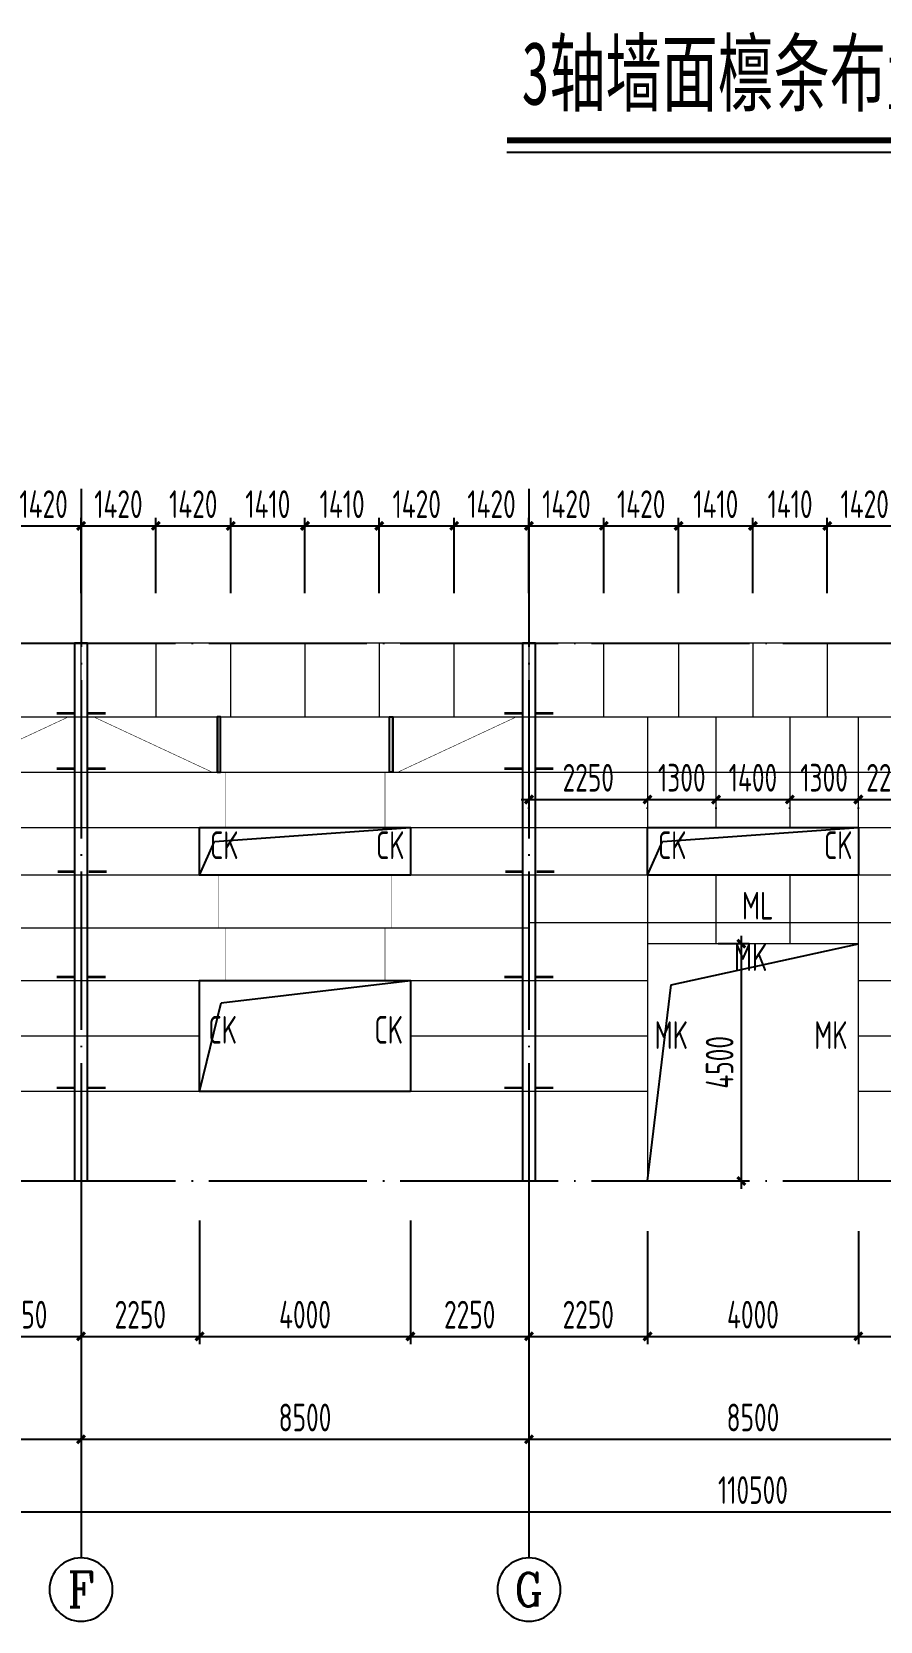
# Model space of a CAD drawing. Extents: x 753177 to 2169292, y -530934 to -273477.
# Drawn here: x 1752060 to 1768160, y -467485 to -437346 of the extents above; entities that cross this region are included whole.
import ezdxf
from ezdxf.enums import TextEntityAlignment as Align

# ---------------------------------------------------------------- set-up
doc = ezdxf.new("R2010")
doc.units = 0
doc.header["$LTSCALE"] = 1500
doc.header["$MEASUREMENT"] = 0
doc.linetypes.add('DOTE', pattern=[2.42, 2, -0.2, 0.02, -0.2])
doc.layers.get('Defpoints').update_dxf_attribs({"color": 252})
for name, color, linetype in [('AXIS', 3, 'Continuous'), ('AXIS_TEXT', 7, 'Continuous'), ('BOLT', 252, 'Continuous'), ('DIM', 3, 'Continuous'), ('NUM', 7, 'Continuous'), ('TEXT', 7, 'Continuous'), ('THIN', 7, 'Continuous'), ('WINDOW', 4, 'Continuous')]:
    doc.layers.add(name, color=color, linetype=linetype)
doc.styles.add('_TCH_AXIS', font='COMPLEX', dxfattribs={"bigfont": 'GBCBIG'})
doc.styles.add('COMPLEX', font='COMPLEX')
doc.styles.add('TSSD_Dimension', font='Tssdeng.shx', dxfattribs={"width": 0.7, "bigfont": 'hztxt.shx'})
doc.styles.add('TSSD_Label', font='Tssdeng.shx', dxfattribs={"width": 0.7, "bigfont": 'hztxt.shx'})
doc.styles.add('图名', font='simhei.ttf', dxfattribs={"width": 0.7, "height": 600})
doc.dimstyles.new('TSSD_150_150', dxfattribs={"dimtxt": 525, "dimasz": 150, "dimexe": 150, "dimexo": 375, "dimgap": 150, "dimtad": 1, "dimdec": 0, "dimzin": 0, "dimdsep": 46, "dimtxsty": 'TSSD_Dimension', "dimblk": 'ARCHTICK', "dimblk1": 'ARCHTICK', "dimblk2": 'ARCHTICK', "dimcen": 0, "dimdle": 150, "dimclrt": 7, "dimadec": 0, "dimazin": 0, "dimtfac": 1, "dimtdec": 0, "dimtix": 1, "dimtmove": 2, "dimatfit": 3, "dimfxl": 0, "dimtolj": 1, "dimtzin": 0, "dimarcsym": 0})

# ---------------------------------------------------------------- blocks, each defined once
blk = doc.blocks.new('_ArchTick')
at = {"color": 0, "linetype": 'ByBlock', "const_width": 0.4}
blk.add_lwpolyline([(-0.5, -0.5), (0.5, 0.5)], dxfattribs=at)
blk = doc.blocks.new('*D1136')
at = {"layer": 'AXIS', "color": 0, "lineweight": -2, "transparency": 16777216}
for p, q in [((1744495, -460660), (1744495, -464185)), ((1752995, -460660), (1752995, -464185)), ((1744345, -464035), (1753145, -464035))]:
    blk.add_line(p, q, dxfattribs=at)
at = {"layer": 'Defpoints', "color": 0, "transparency": 16777216}
for p in [(1744495, -460285), (1752995, -460285), (1752995, -464035)]:
    blk.add_point(p, dxfattribs=at)
at = {"layer": 'AXIS', "color": 0, "lineweight": -2, "transparency": 16777216, "xscale": 150, "yscale": 150, "zscale": 150, "rotation": 180}
blk.add_blockref('_ArchTick', (1744495, -464035), dxfattribs=at)
at = {"layer": 'AXIS', "color": 0, "lineweight": -2, "transparency": 16777216, "xscale": 150, "yscale": 150, "zscale": 150}
blk.add_blockref('_ArchTick', (1752995, -464035), dxfattribs=at)
at = {"layer": 'AXIS', "color": 7, "transparency": 16777216, "insert": (1748745, -463622), "char_height": 525, "attachment_point": 5, "style": 'TSSD_Dimension'}
blk.add_mtext('\\A1;8500', dxfattribs=at)
blk = doc.blocks.new('*D1137')
at = {"layer": 'AXIS', "color": 0, "lineweight": -2, "transparency": 16777216}
for p, q in [((1752995, -460660), (1752995, -464185)), ((1761495, -460660), (1761495, -464185)), ((1752845, -464035), (1761645, -464035))]:
    blk.add_line(p, q, dxfattribs=at)
at = {"layer": 'Defpoints', "color": 0, "transparency": 16777216}
for p in [(1752995, -460285), (1761495, -460285), (1761495, -464035)]:
    blk.add_point(p, dxfattribs=at)
at = {"layer": 'AXIS', "color": 0, "lineweight": -2, "transparency": 16777216, "xscale": 150, "yscale": 150, "zscale": 150, "rotation": 180}
blk.add_blockref('_ArchTick', (1752995, -464035), dxfattribs=at)
at = {"layer": 'AXIS', "color": 0, "lineweight": -2, "transparency": 16777216, "xscale": 150, "yscale": 150, "zscale": 150}
blk.add_blockref('_ArchTick', (1761495, -464035), dxfattribs=at)
at = {"layer": 'AXIS', "color": 7, "transparency": 16777216, "insert": (1757245, -463622), "char_height": 525, "attachment_point": 5, "style": 'TSSD_Dimension'}
blk.add_mtext('\\A1;8500', dxfattribs=at)
blk = doc.blocks.new('*D1138')
at = {"layer": 'AXIS', "color": 0, "lineweight": -2, "transparency": 16777216}
for p, q in [((1761495, -460660), (1761495, -464185)), ((1769995, -460660), (1769995, -464185)), ((1761345, -464035), (1770145, -464035))]:
    blk.add_line(p, q, dxfattribs=at)
at = {"layer": 'Defpoints', "color": 0, "transparency": 16777216}
for p in [(1761495, -460285), (1769995, -460285), (1769995, -464035)]:
    blk.add_point(p, dxfattribs=at)
at = {"layer": 'AXIS', "color": 0, "lineweight": -2, "transparency": 16777216, "xscale": 150, "yscale": 150, "zscale": 150, "rotation": 180}
blk.add_blockref('_ArchTick', (1761495, -464035), dxfattribs=at)
at = {"layer": 'AXIS', "color": 0, "lineweight": -2, "transparency": 16777216, "xscale": 150, "yscale": 150, "zscale": 150}
blk.add_blockref('_ArchTick', (1769995, -464035), dxfattribs=at)
at = {"layer": 'AXIS', "color": 7, "transparency": 16777216, "insert": (1765745, -463622), "char_height": 525, "attachment_point": 5, "style": 'TSSD_Dimension'}
blk.add_mtext('\\A1;8500', dxfattribs=at)
blk = doc.blocks.new('_AXISO')
blk.add_circle((0, 0), 0.5)
at = {"layer": 'AXIS_TEXT', "style": 'COMPLEX', "width": 1.041667}
blk.add_attdef('A', text='', height=0.56, dxfattribs=at).set_placement((-0.25, -0.28), (0.25, -0.28), align=Align.FIT)
blk = doc.blocks.new('*D1145')
at = {"layer": 'Defpoints', "color": 0, "transparency": 16777216}
for p in [(1710495, -459137), (1820995, -459137), (1820995, -465410)]:
    blk.add_point(p, dxfattribs=at)
at = {"layer": 'DIM', "color": 0, "lineweight": -2, "transparency": 16777216}
for p, q in [((1710495, -459512), (1710495, -465560)), ((1820995, -459512), (1820995, -465560)), ((1710345, -465410), (1821145, -465410))]:
    blk.add_line(p, q, dxfattribs=at)
at = {"layer": 'DIM', "color": 0, "lineweight": -2, "transparency": 16777216, "xscale": 150, "yscale": 150, "zscale": 150, "rotation": 180}
blk.add_blockref('_ArchTick', (1710495, -465410), dxfattribs=at)
at = {"layer": 'DIM', "color": 0, "lineweight": -2, "transparency": 16777216, "xscale": 150, "yscale": 150, "zscale": 150}
blk.add_blockref('_ArchTick', (1820995, -465410), dxfattribs=at)
at = {"layer": 'DIM', "color": 7, "transparency": 16777216, "insert": (1765745, -464998), "char_height": 525, "attachment_point": 5, "style": 'TSSD_Dimension'}
blk.add_mtext('\\A1;110500', dxfattribs=at)
blk = doc.blocks.new('*D1073')
at = {"layer": 'Defpoints', "color": 0, "transparency": 16777216}
for p in [(1750745, -459512), (1752995, -459512), (1752995, -462084)]:
    blk.add_point(p, dxfattribs=at)
at = {"layer": 'DIM', "color": 0, "lineweight": -2, "transparency": 16777216}
for p, q in [((1750745, -459887), (1750745, -462234)), ((1752995, -459887), (1752995, -462234)), ((1750595, -462084), (1753145, -462084))]:
    blk.add_line(p, q, dxfattribs=at)
at = {"layer": 'DIM', "color": 0, "lineweight": -2, "transparency": 16777216, "xscale": 150, "yscale": 150, "zscale": 150, "rotation": 180}
blk.add_blockref('_ArchTick', (1750745, -462084), dxfattribs=at)
at = {"layer": 'DIM', "color": 0, "lineweight": -2, "transparency": 16777216, "xscale": 150, "yscale": 150, "zscale": 150}
blk.add_blockref('_ArchTick', (1752995, -462084), dxfattribs=at)
at = {"layer": 'DIM', "color": 7, "transparency": 16777216, "insert": (1751870, -461672), "char_height": 525, "attachment_point": 5, "style": 'TSSD_Dimension'}
blk.add_mtext('\\A1;2250', dxfattribs=at)
blk = doc.blocks.new('*D1147')
at = {"layer": 'Defpoints', "color": 0, "transparency": 16777216}
for p in [(1752995, -459512), (1755245, -459512), (1755245, -462084)]:
    blk.add_point(p, dxfattribs=at)
at = {"layer": 'DIM', "color": 0, "lineweight": -2, "transparency": 16777216}
for p, q in [((1752995, -459887), (1752995, -462234)), ((1755245, -459887), (1755245, -462234)), ((1752845, -462084), (1755395, -462084))]:
    blk.add_line(p, q, dxfattribs=at)
at = {"layer": 'DIM', "color": 0, "lineweight": -2, "transparency": 16777216, "xscale": 150, "yscale": 150, "zscale": 150, "rotation": 180}
blk.add_blockref('_ArchTick', (1752995, -462084), dxfattribs=at)
at = {"layer": 'DIM', "color": 0, "lineweight": -2, "transparency": 16777216, "xscale": 150, "yscale": 150, "zscale": 150}
blk.add_blockref('_ArchTick', (1755245, -462084), dxfattribs=at)
at = {"layer": 'DIM', "color": 7, "transparency": 16777216, "insert": (1754120, -461672), "char_height": 525, "attachment_point": 5, "style": 'TSSD_Dimension'}
blk.add_mtext('\\A1;2250', dxfattribs=at)
blk = doc.blocks.new('*D1148')
at = {"layer": 'Defpoints', "color": 0, "transparency": 16777216}
for p in [(1755245, -459512), (1759245, -459512), (1759245, -462084)]:
    blk.add_point(p, dxfattribs=at)
at = {"layer": 'DIM', "color": 0, "lineweight": -2, "transparency": 16777216}
for p, q in [((1755245, -459887), (1755245, -462234)), ((1759245, -459887), (1759245, -462234)), ((1755095, -462084), (1759395, -462084))]:
    blk.add_line(p, q, dxfattribs=at)
at = {"layer": 'DIM', "color": 0, "lineweight": -2, "transparency": 16777216, "xscale": 150, "yscale": 150, "zscale": 150, "rotation": 180}
blk.add_blockref('_ArchTick', (1755245, -462084), dxfattribs=at)
at = {"layer": 'DIM', "color": 0, "lineweight": -2, "transparency": 16777216, "xscale": 150, "yscale": 150, "zscale": 150}
blk.add_blockref('_ArchTick', (1759245, -462084), dxfattribs=at)
at = {"layer": 'DIM', "color": 7, "transparency": 16777216, "insert": (1757245, -461672), "char_height": 525, "attachment_point": 5, "style": 'TSSD_Dimension'}
blk.add_mtext('\\A1;4000', dxfattribs=at)
blk = doc.blocks.new('*D1149')
at = {"layer": 'Defpoints', "color": 0, "transparency": 16777216}
for p in [(1759245, -459512), (1761495, -459512), (1761495, -462084)]:
    blk.add_point(p, dxfattribs=at)
at = {"layer": 'DIM', "color": 0, "lineweight": -2, "transparency": 16777216}
for p, q in [((1759245, -459887), (1759245, -462234)), ((1761495, -459887), (1761495, -462234)), ((1759095, -462084), (1761645, -462084))]:
    blk.add_line(p, q, dxfattribs=at)
at = {"layer": 'DIM', "color": 0, "lineweight": -2, "transparency": 16777216, "xscale": 150, "yscale": 150, "zscale": 150, "rotation": 180}
blk.add_blockref('_ArchTick', (1759245, -462084), dxfattribs=at)
at = {"layer": 'DIM', "color": 0, "lineweight": -2, "transparency": 16777216, "xscale": 150, "yscale": 150, "zscale": 150}
blk.add_blockref('_ArchTick', (1761495, -462084), dxfattribs=at)
at = {"layer": 'DIM', "color": 7, "transparency": 16777216, "insert": (1760370, -461672), "char_height": 525, "attachment_point": 5, "style": 'TSSD_Dimension'}
blk.add_mtext('\\A1;2250', dxfattribs=at)
blk = doc.blocks.new('*D1122')
at = {"layer": 'Defpoints', "color": 0, "transparency": 16777216}
for p in [(1761495, -459716), (1763745, -459716), (1763745, -462084)]:
    blk.add_point(p, dxfattribs=at)
at = {"layer": 'DIM', "color": 0, "lineweight": -2, "transparency": 16777216}
for p, q in [((1761495, -460091), (1761495, -462234)), ((1763745, -460091), (1763745, -462234)), ((1761345, -462084), (1763895, -462084))]:
    blk.add_line(p, q, dxfattribs=at)
at = {"layer": 'DIM', "color": 0, "lineweight": -2, "transparency": 16777216, "xscale": 150, "yscale": 150, "zscale": 150, "rotation": 180}
blk.add_blockref('_ArchTick', (1761495, -462084), dxfattribs=at)
at = {"layer": 'DIM', "color": 0, "lineweight": -2, "transparency": 16777216, "xscale": 150, "yscale": 150, "zscale": 150}
blk.add_blockref('_ArchTick', (1763745, -462084), dxfattribs=at)
at = {"layer": 'DIM', "color": 7, "transparency": 16777216, "insert": (1762620, -461672), "char_height": 525, "attachment_point": 5, "style": 'TSSD_Dimension'}
blk.add_mtext('\\A1;2250', dxfattribs=at)
blk = doc.blocks.new('*D1123')
at = {"layer": 'Defpoints', "color": 0, "transparency": 16777216}
for p in [(1763745, -459716), (1767745, -459716), (1767745, -462084)]:
    blk.add_point(p, dxfattribs=at)
at = {"layer": 'DIM', "color": 0, "lineweight": -2, "transparency": 16777216}
for p, q in [((1763745, -460091), (1763745, -462234)), ((1767745, -460091), (1767745, -462234)), ((1763595, -462084), (1767895, -462084))]:
    blk.add_line(p, q, dxfattribs=at)
at = {"layer": 'DIM', "color": 0, "lineweight": -2, "transparency": 16777216, "xscale": 150, "yscale": 150, "zscale": 150, "rotation": 180}
blk.add_blockref('_ArchTick', (1763745, -462084), dxfattribs=at)
at = {"layer": 'DIM', "color": 0, "lineweight": -2, "transparency": 16777216, "xscale": 150, "yscale": 150, "zscale": 150}
blk.add_blockref('_ArchTick', (1767745, -462084), dxfattribs=at)
at = {"layer": 'DIM', "color": 7, "transparency": 16777216, "insert": (1765745, -461672), "char_height": 525, "attachment_point": 5, "style": 'TSSD_Dimension'}
blk.add_mtext('\\A1;4000', dxfattribs=at)
blk = doc.blocks.new('*D1124')
at = {"layer": 'Defpoints', "color": 0, "transparency": 16777216}
for p in [(1767745, -459716), (1769995, -459716), (1769995, -462084)]:
    blk.add_point(p, dxfattribs=at)
at = {"layer": 'DIM', "color": 0, "lineweight": -2, "transparency": 16777216}
for p, q in [((1767745, -460091), (1767745, -462234)), ((1769995, -460091), (1769995, -462234)), ((1767595, -462084), (1770145, -462084))]:
    blk.add_line(p, q, dxfattribs=at)
at = {"layer": 'DIM', "color": 0, "lineweight": -2, "transparency": 16777216, "xscale": 150, "yscale": 150, "zscale": 150, "rotation": 180}
blk.add_blockref('_ArchTick', (1767745, -462084), dxfattribs=at)
at = {"layer": 'DIM', "color": 0, "lineweight": -2, "transparency": 16777216, "xscale": 150, "yscale": 150, "zscale": 150}
blk.add_blockref('_ArchTick', (1769995, -462084), dxfattribs=at)
at = {"layer": 'DIM', "color": 7, "transparency": 16777216, "insert": (1768870, -461672), "char_height": 525, "attachment_point": 5, "style": 'TSSD_Dimension'}
blk.add_mtext('\\A1;2250', dxfattribs=at)
blk = doc.blocks.new('*D1115')
at = {"layer": 'Defpoints', "color": 0, "transparency": 16777216}
for p in [(1752995, -446715), (1751575, -448365), (1752995, -448365)]:
    blk.add_point(p, dxfattribs=at)
at = {"layer": 'DIM', "color": 0, "lineweight": -2, "transparency": 16777216}
for p, q in [((1751575, -447990), (1751575, -446565)), ((1752995, -447990), (1752995, -446565)), ((1751425, -446715), (1753145, -446715))]:
    blk.add_line(p, q, dxfattribs=at)
at = {"layer": 'DIM', "color": 0, "lineweight": -2, "transparency": 16777216, "xscale": 150, "yscale": 150, "zscale": 150, "rotation": 180}
blk.add_blockref('_ArchTick', (1751575, -446715), dxfattribs=at)
at = {"layer": 'DIM', "color": 0, "lineweight": -2, "transparency": 16777216, "xscale": 150, "yscale": 150, "zscale": 150}
blk.add_blockref('_ArchTick', (1752995, -446715), dxfattribs=at)
at = {"layer": 'DIM', "color": 7, "transparency": 16777216, "insert": (1752285, -446303), "char_height": 525, "attachment_point": 5, "style": 'TSSD_Dimension'}
blk.add_mtext('\\A1;1420', dxfattribs=at)
blk = doc.blocks.new('*D1116')
at = {"layer": 'Defpoints', "color": 0, "transparency": 16777216}
for p in [(1754415, -446715), (1752995, -448365), (1754415, -448365)]:
    blk.add_point(p, dxfattribs=at)
at = {"layer": 'DIM', "color": 0, "lineweight": -2, "transparency": 16777216}
for p, q in [((1752995, -447990), (1752995, -446565)), ((1754415, -447990), (1754415, -446565)), ((1752845, -446715), (1754565, -446715))]:
    blk.add_line(p, q, dxfattribs=at)
at = {"layer": 'DIM', "color": 0, "lineweight": -2, "transparency": 16777216, "xscale": 150, "yscale": 150, "zscale": 150, "rotation": 180}
blk.add_blockref('_ArchTick', (1752995, -446715), dxfattribs=at)
at = {"layer": 'DIM', "color": 0, "lineweight": -2, "transparency": 16777216, "xscale": 150, "yscale": 150, "zscale": 150}
blk.add_blockref('_ArchTick', (1754415, -446715), dxfattribs=at)
at = {"layer": 'DIM', "color": 7, "transparency": 16777216, "insert": (1753705, -446303), "char_height": 525, "attachment_point": 5, "style": 'TSSD_Dimension'}
blk.add_mtext('\\A1;1420', dxfattribs=at)
blk = doc.blocks.new('*D1117')
at = {"layer": 'Defpoints', "color": 0, "transparency": 16777216}
for p in [(1755835, -446715), (1754415, -448365), (1755835, -448365)]:
    blk.add_point(p, dxfattribs=at)
at = {"layer": 'DIM', "color": 0, "lineweight": -2, "transparency": 16777216}
for p, q in [((1754415, -447990), (1754415, -446565)), ((1755835, -447990), (1755835, -446565)), ((1754265, -446715), (1755985, -446715))]:
    blk.add_line(p, q, dxfattribs=at)
at = {"layer": 'DIM', "color": 0, "lineweight": -2, "transparency": 16777216, "xscale": 150, "yscale": 150, "zscale": 150, "rotation": 180}
blk.add_blockref('_ArchTick', (1754415, -446715), dxfattribs=at)
at = {"layer": 'DIM', "color": 0, "lineweight": -2, "transparency": 16777216, "xscale": 150, "yscale": 150, "zscale": 150}
blk.add_blockref('_ArchTick', (1755835, -446715), dxfattribs=at)
at = {"layer": 'DIM', "color": 7, "transparency": 16777216, "insert": (1755125, -446303), "char_height": 525, "attachment_point": 5, "style": 'TSSD_Dimension'}
blk.add_mtext('\\A1;1420', dxfattribs=at)
blk = doc.blocks.new('*D1118')
at = {"layer": 'Defpoints', "color": 0, "transparency": 16777216}
for p in [(1757245, -446715), (1755835, -448365), (1757245, -448365)]:
    blk.add_point(p, dxfattribs=at)
at = {"layer": 'DIM', "color": 0, "lineweight": -2, "transparency": 16777216}
for p, q in [((1755835, -447990), (1755835, -446565)), ((1757245, -447990), (1757245, -446565)), ((1755685, -446715), (1757395, -446715))]:
    blk.add_line(p, q, dxfattribs=at)
at = {"layer": 'DIM', "color": 0, "lineweight": -2, "transparency": 16777216, "xscale": 150, "yscale": 150, "zscale": 150, "rotation": 180}
blk.add_blockref('_ArchTick', (1755835, -446715), dxfattribs=at)
at = {"layer": 'DIM', "color": 0, "lineweight": -2, "transparency": 16777216, "xscale": 150, "yscale": 150, "zscale": 150}
blk.add_blockref('_ArchTick', (1757245, -446715), dxfattribs=at)
at = {"layer": 'DIM', "color": 7, "transparency": 16777216, "insert": (1756540, -446303), "char_height": 525, "attachment_point": 5, "style": 'TSSD_Dimension'}
blk.add_mtext('\\A1;1410', dxfattribs=at)
blk = doc.blocks.new('*D1119')
at = {"layer": 'Defpoints', "color": 0, "transparency": 16777216}
for p in [(1758655, -446715), (1757245, -448365), (1758655, -448365)]:
    blk.add_point(p, dxfattribs=at)
at = {"layer": 'DIM', "color": 0, "lineweight": -2, "transparency": 16777216}
for p, q in [((1757245, -447990), (1757245, -446565)), ((1758655, -447990), (1758655, -446565)), ((1757095, -446715), (1758805, -446715))]:
    blk.add_line(p, q, dxfattribs=at)
at = {"layer": 'DIM', "color": 0, "lineweight": -2, "transparency": 16777216, "xscale": 150, "yscale": 150, "zscale": 150, "rotation": 180}
blk.add_blockref('_ArchTick', (1757245, -446715), dxfattribs=at)
at = {"layer": 'DIM', "color": 0, "lineweight": -2, "transparency": 16777216, "xscale": 150, "yscale": 150, "zscale": 150}
blk.add_blockref('_ArchTick', (1758655, -446715), dxfattribs=at)
at = {"layer": 'DIM', "color": 7, "transparency": 16777216, "insert": (1757950, -446303), "char_height": 525, "attachment_point": 5, "style": 'TSSD_Dimension'}
blk.add_mtext('\\A1;1410', dxfattribs=at)
blk = doc.blocks.new('*D1120')
at = {"layer": 'Defpoints', "color": 0, "transparency": 16777216}
for p in [(1760075, -446715), (1758655, -448365), (1760075, -448365)]:
    blk.add_point(p, dxfattribs=at)
at = {"layer": 'DIM', "color": 0, "lineweight": -2, "transparency": 16777216}
for p, q in [((1758655, -447990), (1758655, -446565)), ((1760075, -447990), (1760075, -446565)), ((1758505, -446715), (1760225, -446715))]:
    blk.add_line(p, q, dxfattribs=at)
at = {"layer": 'DIM', "color": 0, "lineweight": -2, "transparency": 16777216, "xscale": 150, "yscale": 150, "zscale": 150, "rotation": 180}
blk.add_blockref('_ArchTick', (1758655, -446715), dxfattribs=at)
at = {"layer": 'DIM', "color": 0, "lineweight": -2, "transparency": 16777216, "xscale": 150, "yscale": 150, "zscale": 150}
blk.add_blockref('_ArchTick', (1760075, -446715), dxfattribs=at)
at = {"layer": 'DIM', "color": 7, "transparency": 16777216, "insert": (1759365, -446303), "char_height": 525, "attachment_point": 5, "style": 'TSSD_Dimension'}
blk.add_mtext('\\A1;1420', dxfattribs=at)
blk = doc.blocks.new('*D1121')
at = {"layer": 'Defpoints', "color": 0, "transparency": 16777216}
for p in [(1761495, -446715), (1760075, -448365), (1761495, -448365)]:
    blk.add_point(p, dxfattribs=at)
at = {"layer": 'DIM', "color": 0, "lineweight": -2, "transparency": 16777216}
for p, q in [((1760075, -447990), (1760075, -446565)), ((1761495, -447990), (1761495, -446565)), ((1759925, -446715), (1761645, -446715))]:
    blk.add_line(p, q, dxfattribs=at)
at = {"layer": 'DIM', "color": 0, "lineweight": -2, "transparency": 16777216, "xscale": 150, "yscale": 150, "zscale": 150, "rotation": 180}
blk.add_blockref('_ArchTick', (1760075, -446715), dxfattribs=at)
at = {"layer": 'DIM', "color": 0, "lineweight": -2, "transparency": 16777216, "xscale": 150, "yscale": 150, "zscale": 150}
blk.add_blockref('_ArchTick', (1761495, -446715), dxfattribs=at)
at = {"layer": 'DIM', "color": 7, "transparency": 16777216, "insert": (1760785, -446303), "char_height": 525, "attachment_point": 5, "style": 'TSSD_Dimension'}
blk.add_mtext('\\A1;1420', dxfattribs=at)
blk = doc.blocks.new('*D1005')
at = {"layer": 'Defpoints', "color": 0, "transparency": 16777216}
for p in [(1762915, -446715), (1761495, -448365), (1762915, -448365)]:
    blk.add_point(p, dxfattribs=at)
at = {"layer": 'DIM', "color": 0, "lineweight": -2, "transparency": 16777216}
for p, q in [((1761495, -447990), (1761495, -446565)), ((1762915, -447990), (1762915, -446565)), ((1761345, -446715), (1763065, -446715))]:
    blk.add_line(p, q, dxfattribs=at)
at = {"layer": 'DIM', "color": 0, "lineweight": -2, "transparency": 16777216, "xscale": 150, "yscale": 150, "zscale": 150, "rotation": 180}
blk.add_blockref('_ArchTick', (1761495, -446715), dxfattribs=at)
at = {"layer": 'DIM', "color": 0, "lineweight": -2, "transparency": 16777216, "xscale": 150, "yscale": 150, "zscale": 150}
blk.add_blockref('_ArchTick', (1762915, -446715), dxfattribs=at)
at = {"layer": 'DIM', "color": 7, "transparency": 16777216, "insert": (1762205, -446303), "char_height": 525, "attachment_point": 5, "style": 'TSSD_Dimension'}
blk.add_mtext('\\A1;1420', dxfattribs=at)
blk = doc.blocks.new('*D1006')
at = {"layer": 'Defpoints', "color": 0, "transparency": 16777216}
for p in [(1764335, -446715), (1762915, -448365), (1764335, -448365)]:
    blk.add_point(p, dxfattribs=at)
at = {"layer": 'DIM', "color": 0, "lineweight": -2, "transparency": 16777216}
for p, q in [((1762915, -447990), (1762915, -446565)), ((1764335, -447990), (1764335, -446565)), ((1762765, -446715), (1764485, -446715))]:
    blk.add_line(p, q, dxfattribs=at)
at = {"layer": 'DIM', "color": 0, "lineweight": -2, "transparency": 16777216, "xscale": 150, "yscale": 150, "zscale": 150, "rotation": 180}
blk.add_blockref('_ArchTick', (1762915, -446715), dxfattribs=at)
at = {"layer": 'DIM', "color": 0, "lineweight": -2, "transparency": 16777216, "xscale": 150, "yscale": 150, "zscale": 150}
blk.add_blockref('_ArchTick', (1764335, -446715), dxfattribs=at)
at = {"layer": 'DIM', "color": 7, "transparency": 16777216, "insert": (1763625, -446303), "char_height": 525, "attachment_point": 5, "style": 'TSSD_Dimension'}
blk.add_mtext('\\A1;1420', dxfattribs=at)
blk = doc.blocks.new('*D1007')
at = {"layer": 'Defpoints', "color": 0, "transparency": 16777216}
for p in [(1765745, -446715), (1764335, -448365), (1765745, -448365)]:
    blk.add_point(p, dxfattribs=at)
at = {"layer": 'DIM', "color": 0, "lineweight": -2, "transparency": 16777216}
for p, q in [((1764335, -447990), (1764335, -446565)), ((1765745, -447990), (1765745, -446565)), ((1764185, -446715), (1765895, -446715))]:
    blk.add_line(p, q, dxfattribs=at)
at = {"layer": 'DIM', "color": 0, "lineweight": -2, "transparency": 16777216, "xscale": 150, "yscale": 150, "zscale": 150, "rotation": 180}
blk.add_blockref('_ArchTick', (1764335, -446715), dxfattribs=at)
at = {"layer": 'DIM', "color": 0, "lineweight": -2, "transparency": 16777216, "xscale": 150, "yscale": 150, "zscale": 150}
blk.add_blockref('_ArchTick', (1765745, -446715), dxfattribs=at)
at = {"layer": 'DIM', "color": 7, "transparency": 16777216, "insert": (1765040, -446303), "char_height": 525, "attachment_point": 5, "style": 'TSSD_Dimension'}
blk.add_mtext('\\A1;1410', dxfattribs=at)
blk = doc.blocks.new('*D1008')
at = {"layer": 'Defpoints', "color": 0, "transparency": 16777216}
for p in [(1767155, -446715), (1765745, -448365), (1767155, -448365)]:
    blk.add_point(p, dxfattribs=at)
at = {"layer": 'DIM', "color": 0, "lineweight": -2, "transparency": 16777216}
for p, q in [((1765745, -447990), (1765745, -446565)), ((1767155, -447990), (1767155, -446565)), ((1765595, -446715), (1767305, -446715))]:
    blk.add_line(p, q, dxfattribs=at)
at = {"layer": 'DIM', "color": 0, "lineweight": -2, "transparency": 16777216, "xscale": 150, "yscale": 150, "zscale": 150, "rotation": 180}
blk.add_blockref('_ArchTick', (1765745, -446715), dxfattribs=at)
at = {"layer": 'DIM', "color": 0, "lineweight": -2, "transparency": 16777216, "xscale": 150, "yscale": 150, "zscale": 150}
blk.add_blockref('_ArchTick', (1767155, -446715), dxfattribs=at)
at = {"layer": 'DIM', "color": 7, "transparency": 16777216, "insert": (1766450, -446303), "char_height": 525, "attachment_point": 5, "style": 'TSSD_Dimension'}
blk.add_mtext('\\A1;1410', dxfattribs=at)
blk = doc.blocks.new('*D1009')
at = {"layer": 'Defpoints', "color": 0, "transparency": 16777216}
for p in [(1768575, -446715), (1767155, -448365), (1768575, -448365)]:
    blk.add_point(p, dxfattribs=at)
at = {"layer": 'DIM', "color": 0, "lineweight": -2, "transparency": 16777216}
for p, q in [((1767155, -447990), (1767155, -446565)), ((1768575, -447990), (1768575, -446565)), ((1767005, -446715), (1768725, -446715))]:
    blk.add_line(p, q, dxfattribs=at)
at = {"layer": 'DIM', "color": 0, "lineweight": -2, "transparency": 16777216, "xscale": 150, "yscale": 150, "zscale": 150, "rotation": 180}
blk.add_blockref('_ArchTick', (1767155, -446715), dxfattribs=at)
at = {"layer": 'DIM', "color": 0, "lineweight": -2, "transparency": 16777216, "xscale": 150, "yscale": 150, "zscale": 150}
blk.add_blockref('_ArchTick', (1768575, -446715), dxfattribs=at)
at = {"layer": 'DIM', "color": 7, "transparency": 16777216, "insert": (1767865, -446303), "char_height": 525, "attachment_point": 5, "style": 'TSSD_Dimension'}
blk.add_mtext('\\A1;1420', dxfattribs=at)
blk = doc.blocks.new('*D1052')
at = {"layer": 'Defpoints', "color": 0, "transparency": 16777216}
for p in [(1761495, -451707), (1763745, -451707), (1763745, -451904)]:
    blk.add_point(p, dxfattribs=at)
at = {"layer": 'DIM', "color": 0, "lineweight": -2, "transparency": 16777216}
for p, q in [((1761345, -451904), (1763895, -451904)), ((1761495, -452082), (1761495, -452054)), ((1763745, -452082), (1763745, -452054))]:
    blk.add_line(p, q, dxfattribs=at)
at = {"layer": 'DIM', "color": 0, "lineweight": -2, "transparency": 16777216, "xscale": 150, "yscale": 150, "zscale": 150, "rotation": 180}
blk.add_blockref('_ArchTick', (1761495, -451904), dxfattribs=at)
at = {"layer": 'DIM', "color": 0, "lineweight": -2, "transparency": 16777216, "xscale": 150, "yscale": 150, "zscale": 150}
blk.add_blockref('_ArchTick', (1763745, -451904), dxfattribs=at)
at = {"layer": 'DIM', "color": 7, "transparency": 16777216, "insert": (1762620, -451491), "char_height": 525, "attachment_point": 5, "style": 'TSSD_Dimension'}
blk.add_mtext('\\A1;2250', dxfattribs=at)
blk = doc.blocks.new('*D1053')
at = {"layer": 'Defpoints', "color": 0, "transparency": 16777216}
for p in [(1763745, -451707), (1765045, -451707), (1765045, -451904)]:
    blk.add_point(p, dxfattribs=at)
at = {"layer": 'DIM', "color": 0, "lineweight": -2, "transparency": 16777216}
for p, q in [((1763595, -451904), (1765195, -451904)), ((1763745, -452082), (1763745, -452054)), ((1765045, -452082), (1765045, -452054))]:
    blk.add_line(p, q, dxfattribs=at)
at = {"layer": 'DIM', "color": 0, "lineweight": -2, "transparency": 16777216, "xscale": 150, "yscale": 150, "zscale": 150, "rotation": 180}
blk.add_blockref('_ArchTick', (1763745, -451904), dxfattribs=at)
at = {"layer": 'DIM', "color": 0, "lineweight": -2, "transparency": 16777216, "xscale": 150, "yscale": 150, "zscale": 150}
blk.add_blockref('_ArchTick', (1765045, -451904), dxfattribs=at)
at = {"layer": 'DIM', "color": 7, "transparency": 16777216, "insert": (1764395, -451491), "char_height": 525, "attachment_point": 5, "style": 'TSSD_Dimension'}
blk.add_mtext('\\A1;1300', dxfattribs=at)
blk = doc.blocks.new('*D1054')
at = {"layer": 'Defpoints', "color": 0, "transparency": 16777216}
for p in [(1765045, -451707), (1766445, -451707), (1766445, -451904)]:
    blk.add_point(p, dxfattribs=at)
at = {"layer": 'DIM', "color": 0, "lineweight": -2, "transparency": 16777216}
for p, q in [((1764895, -451904), (1766595, -451904)), ((1765045, -452082), (1765045, -452054)), ((1766445, -452082), (1766445, -452054))]:
    blk.add_line(p, q, dxfattribs=at)
at = {"layer": 'DIM', "color": 0, "lineweight": -2, "transparency": 16777216, "xscale": 150, "yscale": 150, "zscale": 150, "rotation": 180}
blk.add_blockref('_ArchTick', (1765045, -451904), dxfattribs=at)
at = {"layer": 'DIM', "color": 0, "lineweight": -2, "transparency": 16777216, "xscale": 150, "yscale": 150, "zscale": 150}
blk.add_blockref('_ArchTick', (1766445, -451904), dxfattribs=at)
at = {"layer": 'DIM', "color": 7, "transparency": 16777216, "insert": (1765745, -451491), "char_height": 525, "attachment_point": 5, "style": 'TSSD_Dimension'}
blk.add_mtext('\\A1;1400', dxfattribs=at)
blk = doc.blocks.new('*D1055')
at = {"layer": 'Defpoints', "color": 0, "transparency": 16777216}
for p in [(1766445, -451707), (1767745, -451707), (1767745, -451904)]:
    blk.add_point(p, dxfattribs=at)
at = {"layer": 'DIM', "color": 0, "lineweight": -2, "transparency": 16777216}
for p, q in [((1766295, -451904), (1767895, -451904)), ((1766445, -452082), (1766445, -452054)), ((1767745, -452082), (1767745, -452054))]:
    blk.add_line(p, q, dxfattribs=at)
at = {"layer": 'DIM', "color": 0, "lineweight": -2, "transparency": 16777216, "xscale": 150, "yscale": 150, "zscale": 150, "rotation": 180}
blk.add_blockref('_ArchTick', (1766445, -451904), dxfattribs=at)
at = {"layer": 'DIM', "color": 0, "lineweight": -2, "transparency": 16777216, "xscale": 150, "yscale": 150, "zscale": 150}
blk.add_blockref('_ArchTick', (1767745, -451904), dxfattribs=at)
at = {"layer": 'DIM', "color": 7, "transparency": 16777216, "insert": (1767095, -451491), "char_height": 525, "attachment_point": 5, "style": 'TSSD_Dimension'}
blk.add_mtext('\\A1;1300', dxfattribs=at)
blk = doc.blocks.new('*D1056')
at = {"layer": 'Defpoints', "color": 0, "transparency": 16777216}
for p in [(1767745, -451707), (1769995, -451707), (1769995, -451904)]:
    blk.add_point(p, dxfattribs=at)
at = {"layer": 'DIM', "color": 0, "lineweight": -2, "transparency": 16777216}
for p, q in [((1767595, -451904), (1770145, -451904)), ((1767745, -452082), (1767745, -452054)), ((1769995, -452082), (1769995, -452054))]:
    blk.add_line(p, q, dxfattribs=at)
at = {"layer": 'DIM', "color": 0, "lineweight": -2, "transparency": 16777216, "xscale": 150, "yscale": 150, "zscale": 150, "rotation": 180}
blk.add_blockref('_ArchTick', (1767745, -451904), dxfattribs=at)
at = {"layer": 'DIM', "color": 0, "lineweight": -2, "transparency": 16777216, "xscale": 150, "yscale": 150, "zscale": 150}
blk.add_blockref('_ArchTick', (1769995, -451904), dxfattribs=at)
at = {"layer": 'DIM', "color": 7, "transparency": 16777216, "insert": (1768382, -451491), "char_height": 525, "attachment_point": 5, "style": 'TSSD_Dimension'}
blk.add_mtext('\\A1;2250', dxfattribs=at)
blk = doc.blocks.new('*D1062')
at = {"layer": 'Defpoints', "color": 0, "transparency": 16777216}
for p in [(1764713, -454637), (1765525, -454637), (1764713, -459137)]:
    blk.add_point(p, dxfattribs=at)
at = {"layer": 'DIM', "color": 0, "lineweight": -2, "transparency": 16777216}
for p, q in [((1765525, -459287), (1765525, -454487)), ((1765088, -454637), (1765675, -454637)), ((1765088, -459137), (1765675, -459137))]:
    blk.add_line(p, q, dxfattribs=at)
at = {"layer": 'DIM', "color": 0, "lineweight": -2, "transparency": 16777216, "xscale": 150, "yscale": 150, "zscale": 150}
for p, rotation in [((1765525, -454637), 90), ((1765525, -459137), 270)]:
    blk.add_blockref('_ArchTick', p, dxfattribs=dict(at, rotation=rotation))
at = {"layer": 'DIM', "color": 7, "transparency": 16777216, "insert": (1765113, -456887), "char_height": 525, "attachment_point": 5, "rotation": 90, "style": 'TSSD_Dimension'}
blk.add_mtext('\\A1;4500', dxfattribs=at)

msp = doc.modelspace()

# ---------------------------------------------------------------- linework, layer by layer
at = {"color": 2, "linetype": 'ByBlock'}
for points, const_width in [([(1710195.3, -448937.2), (1821295.3, -448937.2)], 25), ([(1710195.3, -450337.2), (1821295.3, -450337.2)], 25), ([(1752756.3, -450337.2), (1750501.3, -451387.2)], 10), ([(1753234.4, -450337.2), (1755489.4, -451387.2)], 10), ([(1755609.4, -450337.2), (1755609.4, -451387.2)], 10), ([(1758881.3, -450337.2), (1758881.3, -451387.2)], 10), ([(1761256.3, -450337.2), (1759001.3, -451387.2)], 10), ([(1733745.3, -451387.2), (1821295.3, -451387.2)], 25), ([(1744495.3, -451387.2), (1755245.3, -451387.2)], 25), ([(1752995.3, -451387.2), (1763745.3, -451387.2)], 25), ([(1755729.4, -451387.2), (1755729.4, -452437.2)], 10), ([(1758761.3, -451387.2), (1758761.3, -452437.2)], 10), ([(1710495.3, -452437.2), (1821295.3, -452437.2)], 25), ([(1710495.3, -453337.2), (1821295.3, -453337.2)], 25), ([(1755609.4, -453337.2), (1755609.4, -454337.2)], 10), ([(1758881.3, -453337.2), (1758881.3, -454337.2)], 10), ([(1744495.3, -454337.2), (1752995.3, -454337.2)], 25), ([(1752995.3, -454337.2), (1761495.3, -454337.2)], 25), ([(1755729.4, -454337.2), (1755729.4, -455337.2)], 10), ([(1758761.3, -454337.2), (1758761.3, -455337.2)], 10), ([(1733745.3, -455337.2), (1763745.3, -455337.2)], 25), ([(1767745.3, -455337.2), (1780745.3, -455337.2)], 25), ([(1750745.3, -456387.2), (1755245.3, -456387.2)], 25), ([(1759245.3, -456387.2), (1763745.3, -456387.2)], 25), ([(1767745.3, -456387.2), (1772245.3, -456387.2)], 25), ([(1733745.3, -457437.2), (1763745.3, -457437.2)], 25), ([(1767745.3, -457437.2), (1780745.3, -457437.2)], 25)]:
    msp.add_lwpolyline(points, dxfattribs=dict(at, const_width=const_width))
at = {"color": 4, "linetype": 'ByBlock'}
for points in [[(1753120.3, -448937.2), (1752870.3, -448937.2), (1752870.3, -459137.2), (1753120.3, -459137.2)], [(1761620.3, -448937.2), (1761370.3, -448937.2), (1761370.3, -459137.2), (1761620.3, -459137.2)]]:
    msp.add_lwpolyline(points, close=True, dxfattribs=at)
at = {"color": 2, "linetype": 'ByBlock'}
for points in [[(1755639.4, -451387.2), (1755639.4, -450337.2), (1755579.4, -450337.2), (1755579.4, -451387.2)], [(1758851.3, -451387.2), (1758851.3, -450337.2), (1758911.3, -450337.2), (1758911.3, -451387.2)]]:
    msp.add_lwpolyline(points, close=True, dxfattribs=at)
at = {"layer": 'AXIS', "color": 252, "linetype": 'DOTE'}
for p, q in [((1752995.3, -446011.3), (1752995.3, -460284.8)), ((1761495.3, -446011.3), (1761495.3, -460284.8))]:
    msp.add_line(p, q, dxfattribs=at)
at = {"layer": 'AXIS', "color": 253, "linetype": 'DOTE'}
for p, q in [((1708230.6, -448937.2), (1821802.2, -448937.2)), ((1708230.6, -459137.2), (1821802.2, -459137.2))]:
    msp.add_line(p, q, dxfattribs=at)
at = {"layer": 'AXIS'}
for p, q in [((1752995.3, -460284.8), (1752995.3, -466284.8)), ((1761495.3, -460284.8), (1761495.3, -466284.8))]:
    msp.add_line(p, q, dxfattribs=at)
at = {"layer": 'BOLT', "color": 2}
for p, q in [((1755527.6, -452698.4), (1759245.3, -452437.2)), ((1764027.6, -452698.4), (1767745.3, -452437.2)), ((1755245.3, -453337.2), (1755527.6, -452698.4)), ((1763745.3, -453337.2), (1764027.6, -452698.4)), ((1755652.3, -455760.9), (1759245.3, -455337.2)), ((1755245.3, -457437.2), (1755652.3, -455760.9))]:
    msp.add_line(p, q, dxfattribs=at)
at = {"layer": 'BOLT'}
for p, q in [((1764194.6, -455416.7), (1767745.3, -454637.2)), ((1763745.3, -459137.2), (1764194.6, -455416.7))]:
    msp.add_line(p, q, dxfattribs=at)
at = {"layer": 'BOLT', "color": 2, "const_width": 25}
for points in [[(1752995.3, -450337.2), (1752995.3, -448937.2)], [(1752995.3, -450337.2), (1752995.3, -448937.2)], [(1754415.3, -450337.2), (1754415.3, -448937.2)], [(1755835.3, -450337.2), (1755835.3, -448937.2)], [(1757245.3, -450337.2), (1757245.3, -448937.2)], [(1758655.3, -450337.2), (1758655.3, -448937.2)], [(1760075.3, -450337.2), (1760075.3, -448937.2)], [(1761495.3, -450337.2), (1761495.3, -448937.2)], [(1762915.3, -450337.2), (1762915.3, -448937.2)], [(1764335.3, -450337.2), (1764335.3, -448937.2)], [(1765745.3, -450337.2), (1765745.3, -448937.2)], [(1767155.3, -450337.2), (1767155.3, -448937.2)], [(1763745.3, -459137.2), (1763745.3, -450337.2)], [(1765045.3, -452437.2), (1765045.3, -450337.2)], [(1766445.3, -452437.2), (1766445.3, -450337.2)], [(1767745.3, -459137.2), (1767745.3, -450337.2)], [(1765045.3, -454637.2), (1765045.3, -453337.2)], [(1766445.3, -454637.2), (1766445.3, -453337.2)], [(1761495.3, -454237.2), (1769995.3, -454237.2)], [(1763745.3, -454637.2), (1767745.3, -454637.2)]]:
    msp.add_lwpolyline(points, dxfattribs=at)
at = {"layer": 'BOLT', "color": 2}
for points in [[(1755245.3, -452437.2), (1759245.3, -452437.2), (1759245.3, -453337.2), (1755245.3, -453337.2)], [(1763745.3, -452437.2), (1767745.3, -452437.2), (1767745.3, -453337.2), (1763745.3, -453337.2)], [(1759245.3, -457437.2), (1755245.3, -457437.2), (1755245.3, -455337.2), (1759245.3, -455337.2)]]:
    msp.add_lwpolyline(points, close=True, dxfattribs=at)
at = {"layer": 'NUM', "const_width": 112.5}
msp.add_lwpolyline([(1761077.5, -439406.3), (1772725, -439406.3)], dxfattribs=at)
at = {"layer": 'NUM'}
msp.add_lwpolyline([(1761077.5, -439631.3), (1772725, -439631.3)], dxfattribs=at)
at = {"layer": 'WINDOW', "linetype": 'ByBlock', "const_width": 50}
for points in [[(1752530, -450271), (1752869.8, -450271)], [(1753119.8, -450270.9), (1753459.7, -450270.9)], [(1761030, -450271), (1761369.8, -450271)], [(1761619.8, -450270.9), (1761959.7, -450270.9)], [(1752530, -451321), (1752869.8, -451321)], [(1753119.8, -451320.9), (1753459.7, -451320.9)], [(1761030, -451321), (1761369.8, -451321)], [(1761619.8, -451320.9), (1761959.7, -451320.9)], [(1752549, -453271), (1752888.8, -453271)], [(1753138.8, -453270.9), (1753478.6, -453270.9)], [(1761049, -453271), (1761388.8, -453271)], [(1761638.8, -453270.9), (1761978.6, -453270.9)], [(1752530, -455271), (1752869.8, -455271)], [(1753119.8, -455270.9), (1753459.7, -455270.9)], [(1761030, -455271), (1761369.8, -455271)], [(1761619.8, -455270.9), (1761959.7, -455270.9)], [(1752530, -457371), (1752869.8, -457371)], [(1753119.8, -457370.9), (1753459.7, -457370.9)], [(1761030, -457371), (1761369.8, -457371)], [(1761619.8, -457370.9), (1761959.7, -457370.9)]]:
    msp.add_lwpolyline(points, dxfattribs=at)

# ---------------------------------------------------------------- block references
at = {"layer": 'AXIS'}
ref = msp.add_blockref('_AXISO', (1752995.3, -466884.8), dxfattribs=dict(at, xscale=-1200, yscale=1200, zscale=1200))
ref.add_attrib('A', 'F', dxfattribs={"layer": 'AXIS_TEXT', "height": 668.2, "style": '_TCH_AXIS'}).set_placement((1752740.8, -467218.9), (1753249.9, -467218.9), align=Align.FIT)
ref = msp.add_blockref('_AXISO', (1761495.3, -466884.8), dxfattribs=dict(at, xscale=-1200, yscale=1200, zscale=1200))
ref.add_attrib('A', 'G', dxfattribs={"layer": 'AXIS_TEXT', "height": 637.8, "style": '_TCH_AXIS'}).set_placement((1761222, -467203.7), (1761768.7, -467203.7), align=Align.FIT)

# ---------------------------------------------------------------- texts
at = {"layer": 'TEXT', "style": '图名', "width": 0.65}
msp.add_text('3轴墙面檩条布置图', height=1200, dxfattribs=at).set_placement((1761354.1, -439088.9), align=Align.BOTTOM_LEFT)
at = {"layer": 'THIN', "style": 'TSSD_Label', "width": 0.7}
for s, p in [('CK', (1755984, -453191.1)), ('CK', (1759133.4, -453191.1)), ('CK', (1764484, -453191.1)), ('CK', (1767633.4, -453191.1)), ('ML', (1766132, -454337.2)), ('MK', (1766017, -455313.5)), ('CK', (1755954, -456691.1)), ('CK', (1759103.4, -456691.1)), ('MK', (1764511.2, -456791.1)), ('MK', (1767539.9, -456791.1))]:
    msp.add_text(s, height=525, dxfattribs=at).set_placement(p, align=Align.BOTTOM_RIGHT)

# ---------------------------------------------------------------- dimensions: what is measured, and where the dimension line sits
at = {"layer": 'AXIS'}
for p1, p2, picture, middle in [((1744495.3, -460284.8), (1752995.3, -460284.8), '*D1136', (1748745.3, -463622.3)), ((1752995.3, -460284.8), (1761495.3, -460284.8), '*D1137', (1757245.3, -463622.3)), ((1761495.3, -460284.8), (1769995.3, -460284.8), '*D1138', (1765745.3, -463622.3))]:
    dim = msp.add_aligned_dim(p1=p1, p2=p2, distance=-3750, dimstyle='TSSD_150_150', dxfattribs=at)
    dim.commit()
    dim.dimension.update_dxf_attribs({"geometry": picture, "text_midpoint": middle})
at = {"layer": 'DIM'}
for base, p1, p2, picture, middle in [((1752995.3, -446715.4), (1751575.3, -448364.6), (1752995.3, -448364.6), '*D1115', (1752285.3, -446302.9)), ((1754415.3, -446715.4), (1752995.3, -448364.6), (1754415.3, -448364.6), '*D1116', (1753705.3, -446302.9)), ((1755835.3, -446715.4), (1754415.3, -448364.6), (1755835.3, -448364.6), '*D1117', (1755125.3, -446302.9)), ((1757245.3, -446715.4), (1755835.3, -448364.6), (1757245.3, -448364.6), '*D1118', (1756540.3, -446302.9)), ((1758655.3, -446715.4), (1757245.3, -448364.6), (1758655.3, -448364.6), '*D1119', (1757950.3, -446302.9)), ((1760075.3, -446715.4), (1758655.3, -448364.6), (1760075.3, -448364.6), '*D1120', (1759365.3, -446302.9)), ((1761495.3, -446715.4), (1760075.3, -448364.6), (1761495.3, -448364.6), '*D1121', (1760785.3, -446302.9)), ((1762915.3, -446715.4), (1761495.3, -448364.6), (1762915.3, -448364.6), '*D1005', (1762205.3, -446302.9)), ((1764335.3, -446715.4), (1762915.3, -448364.6), (1764335.3, -448364.6), '*D1006', (1763625.3, -446302.9)), ((1765745.3, -446715.4), (1764335.3, -448364.6), (1765745.3, -448364.6), '*D1007', (1765040.3, -446302.9)), ((1767155.3, -446715.4), (1765745.3, -448364.6), (1767155.3, -448364.6), '*D1008', (1766450.3, -446302.9)), ((1768575.3, -446715.4), (1767155.3, -448364.6), (1768575.3, -448364.6), '*D1009', (1767865.3, -446302.9)), ((1763745.3, -451903.6), (1761495.3, -451706.6), (1763745.3, -451706.6), '*D1052', (1762620.3, -451491.1)), ((1765045.3, -451903.6), (1763745.3, -451706.6), (1765045.3, -451706.6), '*D1053', (1764395.3, -451491.1)), ((1766445.3, -451903.6), (1765045.3, -451706.6), (1766445.3, -451706.6), '*D1054', (1765745.3, -451491.1)), ((1767745.3, -451903.6), (1766445.3, -451706.6), (1767745.3, -451706.6), '*D1055', (1767095.3, -451491.1)), ((1820995.3, -465410.1), (1710495.3, -459137.2), (1820995.3, -459137.2), '*D1145', (1765745.3, -464997.6)), ((1752995.3, -462084.5), (1750745.3, -459512.2), (1752995.3, -459512.2), '*D1073', (1751870.3, -461672)), ((1755245.3, -462084.5), (1752995.3, -459512.2), (1755245.3, -459512.2), '*D1147', (1754120.3, -461672)), ((1759245.3, -462084.5), (1755245.3, -459512.2), (1759245.3, -459512.2), '*D1148', (1757245.3, -461672)), ((1761495.3, -462084.5), (1759245.3, -459512.2), (1761495.3, -459512.2), '*D1149', (1760370.3, -461672)), ((1763745.3, -462084.5), (1761495.3, -459715.9), (1763745.3, -459715.9), '*D1122', (1762620.3, -461672)), ((1767745.3, -462084.5), (1763745.3, -459715.9), (1767745.3, -459715.9), '*D1123', (1765745.3, -461672)), ((1769995.3, -462084.5), (1767745.3, -459715.9), (1769995.3, -459715.9), '*D1124', (1768870.3, -461672))]:
    dim = msp.add_linear_dim(base=base, p1=p1, p2=p2, dimstyle='TSSD_150_150', dxfattribs=at)
    dim.commit()
    dim.dimension.update_dxf_attribs({"geometry": picture, "text_midpoint": middle})
dim = msp.add_linear_dim(base=(1769995.3, -451903.6), p1=(1767745.3, -451706.6), p2=(1769995.3, -451706.6), dimstyle='TSSD_150_150', dxfattribs=at)
dim.commit()
dim.dimension.update_dxf_attribs({"geometry": '*D1056', "text_midpoint": (1768382.1, -451491.1), "dimtype": 160})
dim = msp.add_linear_dim(base=(1765525.3, -454637.2), p1=(1764712.7, -459137.2), p2=(1764712.7, -454637.2), angle=90, dimstyle='TSSD_150_150', dxfattribs=at)
dim.commit()
dim.dimension.update_dxf_attribs({"geometry": '*D1062', "text_midpoint": (1765112.8, -456887.2)})

doc.saveas('drawing.dxf')
